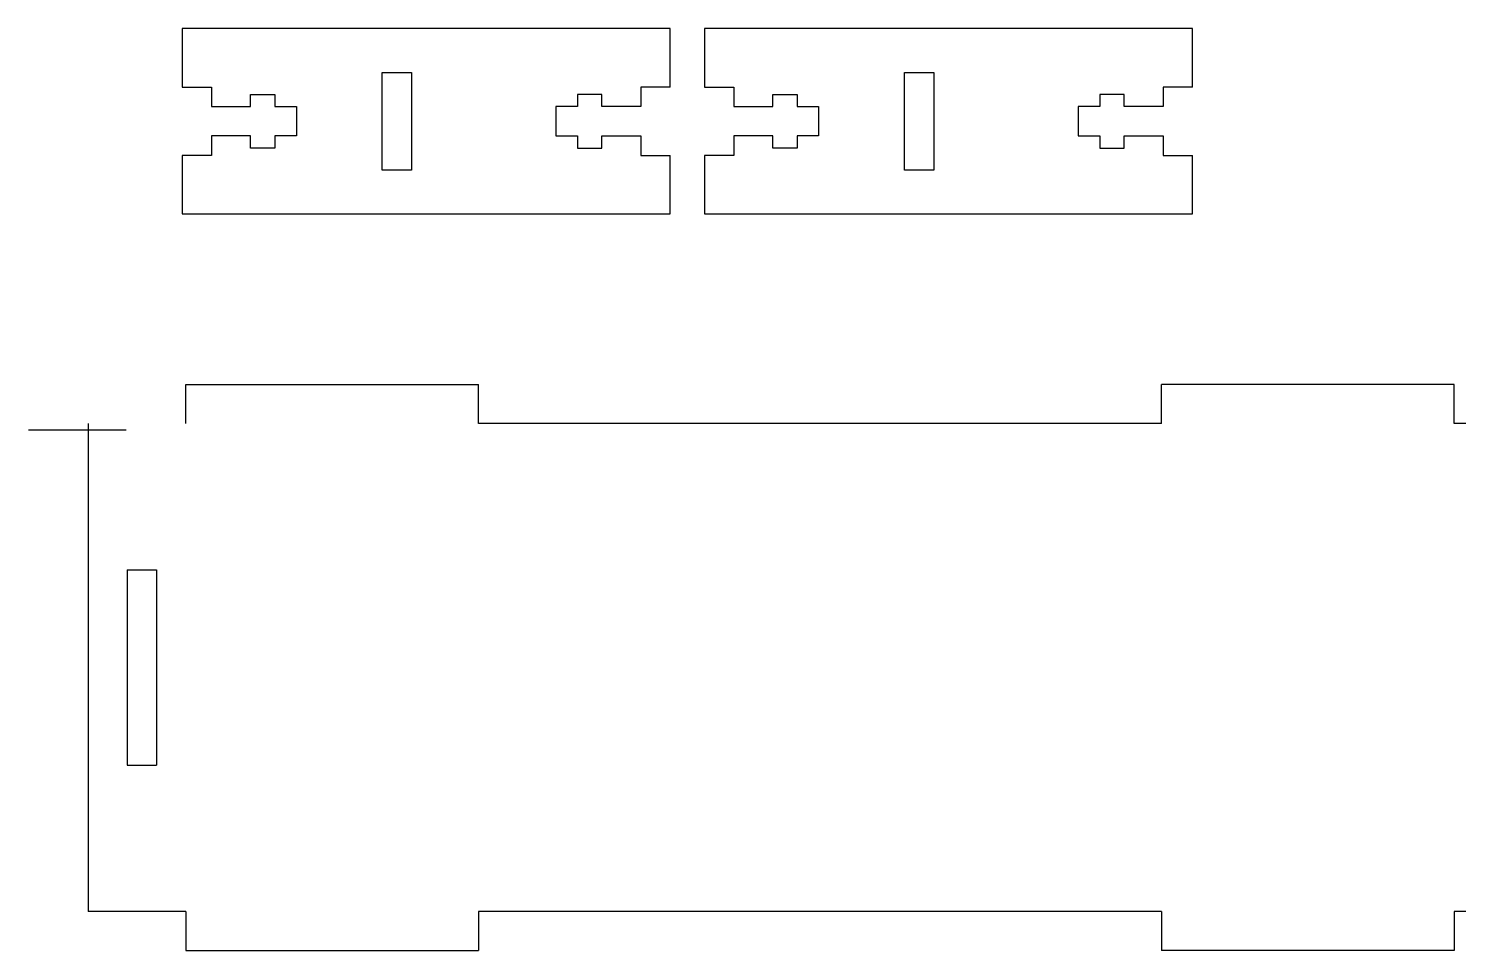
# Model space of a CAD drawing. Extents: x 13 to 416, y 516 to 820.
# Drawn here: x 13.1 to 159.6, y 553.4 to 647.9 of the extents above; entities that cross this region are included whole.
import ezdxf

# ---------------------------------------------------------------- set-up
doc = ezdxf.new("R2010")
doc.units = 0
doc.header["$LTSCALE"] = 12.7
doc.layers.add('SKETCHED_GEOMETRY', color=7, linetype='CONTINUOUS')

msp = doc.modelspace()

# ---------------------------------------------------------------- linework, layer by layer
at = {"layer": 'SKETCHED_GEOMETRY'}
for p, q in [((29.19, 611.38), (59.19, 611.38)), ((29.19, 607.38), (29.19, 611.38)), ((59.19, 607.38), (59.19, 611.38)), ((129.19, 607.38), (129.19, 611.38)), ((159.19, 611.38), (129.19, 611.38)), ((159.19, 607.38), (159.19, 611.38)), ((23.09, 606.69), (13.09, 606.69)), ((19.19, 607.38), (19.19, 557.38)), ((129.19, 607.38), (59.19, 607.38)), ((169.19, 607.38), (159.19, 607.38)), ((23.19, 592.38), (26.19, 592.38)), ((23.19, 592.38), (23.19, 572.38)), ((26.19, 592.38), (26.19, 572.38)), ((23.19, 572.38), (26.19, 572.38)), ((29.19, 557.38), (19.19, 557.38)), ((29.19, 557.38), (29.19, 553.38)), ((59.19, 557.38), (59.19, 553.38)), ((129.19, 557.38), (59.19, 557.38)), ((129.19, 557.38), (129.19, 553.38)), ((169.19, 557.38), (159.19, 557.38)), ((159.19, 557.38), (159.19, 553.38)), ((29.19, 553.38), (59.19, 553.38)), ((159.19, 553.38), (129.19, 553.38))]:
    msp.add_line(p, q, dxfattribs=at)
for points in [[(78.83, 647.86), (78.83, 647.86), (28.83, 647.86), (28.83, 647.86)], [(28.83, 647.86), (28.83, 647.86), (28.83, 641.86), (28.83, 641.86)], [(78.83, 641.86), (78.83, 641.86), (78.83, 647.86), (78.83, 647.86)], [(132.35, 647.86), (132.35, 647.86), (82.35, 647.86), (82.35, 647.86)], [(82.35, 647.86), (82.35, 647.86), (82.35, 641.86), (82.35, 641.86)], [(132.35, 641.86), (132.35, 641.86), (132.35, 647.86), (132.35, 647.86)], [(49.33, 633.36), (49.33, 633.36), (49.33, 643.36), (49.33, 643.36)], [(49.33, 643.36), (49.33, 643.36), (52.33, 643.36), (52.33, 643.36)], [(52.33, 643.36), (52.33, 643.36), (52.33, 633.36), (52.33, 633.36)], [(102.85, 633.36), (102.85, 633.36), (102.85, 643.36), (102.85, 643.36)], [(102.85, 643.36), (102.85, 643.36), (105.85, 643.36), (105.85, 643.36)], [(105.85, 643.36), (105.85, 643.36), (105.85, 633.36), (105.85, 633.36)], [(28.83, 641.86), (28.83, 641.86), (31.83, 641.86), (31.83, 641.86)], [(31.83, 641.86), (31.83, 641.86), (31.83, 639.86), (31.83, 639.86)], [(75.83, 641.86), (75.83, 641.86), (75.83, 639.86), (75.83, 639.86)], [(78.83, 641.86), (78.83, 641.86), (75.83, 641.86), (75.83, 641.86)], [(82.35, 641.86), (82.35, 641.86), (85.35, 641.86), (85.35, 641.86)], [(85.35, 641.86), (85.35, 641.86), (85.35, 639.86), (85.35, 639.86)], [(129.35, 641.86), (129.35, 641.86), (129.35, 639.86), (129.35, 639.86)], [(132.35, 641.86), (132.35, 641.86), (129.35, 641.86), (129.35, 641.86)], [(35.83, 641.11), (35.83, 641.11), (38.33, 641.11), (38.33, 641.11)], [(35.83, 639.86), (35.83, 639.86), (35.83, 641.11), (35.83, 641.11)], [(38.33, 641.11), (38.33, 641.11), (38.33, 639.86), (38.33, 639.86)], [(69.33, 641.11), (69.33, 641.11), (69.33, 639.86), (69.33, 639.86)], [(71.83, 641.11), (71.83, 641.11), (69.33, 641.11), (69.33, 641.11)], [(71.83, 639.86), (71.83, 639.86), (71.83, 641.11), (71.83, 641.11)], [(89.35, 641.11), (89.35, 641.11), (91.85, 641.11), (91.85, 641.11)], [(89.35, 639.86), (89.35, 639.86), (89.35, 641.11), (89.35, 641.11)], [(91.85, 641.11), (91.85, 641.11), (91.85, 639.86), (91.85, 639.86)], [(122.85, 641.11), (122.85, 641.11), (122.85, 639.86), (122.85, 639.86)], [(125.35, 641.11), (125.35, 641.11), (122.85, 641.11), (122.85, 641.11)], [(125.35, 639.86), (125.35, 639.86), (125.35, 641.11), (125.35, 641.11)], [(31.83, 639.86), (31.83, 639.86), (35.83, 639.86), (35.83, 639.86)], [(38.33, 639.86), (38.33, 639.86), (40.53, 639.86), (40.53, 639.86)], [(40.53, 639.86), (40.53, 639.86), (40.53, 636.86), (40.53, 636.86)], [(67.13, 639.86), (67.13, 639.86), (67.13, 636.86), (67.13, 636.86)], [(69.33, 639.86), (69.33, 639.86), (67.13, 639.86), (67.13, 639.86)], [(75.83, 639.86), (75.83, 639.86), (71.83, 639.86), (71.83, 639.86)], [(85.35, 639.86), (85.35, 639.86), (89.35, 639.86), (89.35, 639.86)], [(91.85, 639.86), (91.85, 639.86), (94.05, 639.86), (94.05, 639.86)], [(94.05, 639.86), (94.05, 639.86), (94.05, 636.86), (94.05, 636.86)], [(120.65, 639.86), (120.65, 639.86), (120.65, 636.86), (120.65, 636.86)], [(122.85, 639.86), (122.85, 639.86), (120.65, 639.86), (120.65, 639.86)], [(129.35, 639.86), (129.35, 639.86), (125.35, 639.86), (125.35, 639.86)], [(31.83, 636.86), (31.83, 636.86), (31.83, 634.86), (31.83, 634.86)], [(35.83, 636.86), (35.83, 636.86), (31.83, 636.86), (31.83, 636.86)], [(35.83, 635.61), (35.83, 635.61), (35.83, 636.86), (35.83, 636.86)], [(40.53, 636.86), (40.53, 636.86), (38.33, 636.86), (38.33, 636.86)], [(38.33, 636.86), (38.33, 636.86), (38.33, 635.61), (38.33, 635.61)], [(67.13, 636.86), (67.13, 636.86), (69.33, 636.86), (69.33, 636.86)], [(69.33, 636.86), (69.33, 636.86), (69.33, 635.61), (69.33, 635.61)], [(71.83, 635.61), (71.83, 635.61), (71.83, 636.86), (71.83, 636.86)], [(71.83, 636.86), (71.83, 636.86), (75.83, 636.86), (75.83, 636.86)], [(75.83, 636.86), (75.83, 636.86), (75.83, 634.86), (75.83, 634.86)], [(85.35, 636.86), (85.35, 636.86), (85.35, 634.86), (85.35, 634.86)], [(89.35, 636.86), (89.35, 636.86), (85.35, 636.86), (85.35, 636.86)], [(89.35, 635.61), (89.35, 635.61), (89.35, 636.86), (89.35, 636.86)], [(94.05, 636.86), (94.05, 636.86), (91.85, 636.86), (91.85, 636.86)], [(91.85, 636.86), (91.85, 636.86), (91.85, 635.61), (91.85, 635.61)], [(120.65, 636.86), (120.65, 636.86), (122.85, 636.86), (122.85, 636.86)], [(122.85, 636.86), (122.85, 636.86), (122.85, 635.61), (122.85, 635.61)], [(125.35, 635.61), (125.35, 635.61), (125.35, 636.86), (125.35, 636.86)], [(125.35, 636.86), (125.35, 636.86), (129.35, 636.86), (129.35, 636.86)], [(129.35, 636.86), (129.35, 636.86), (129.35, 634.86), (129.35, 634.86)], [(28.83, 634.86), (28.83, 634.86), (28.83, 628.86), (28.83, 628.86)], [(31.83, 634.86), (31.83, 634.86), (28.83, 634.86), (28.83, 634.86)], [(38.33, 635.61), (38.33, 635.61), (35.83, 635.61), (35.83, 635.61)], [(69.33, 635.61), (69.33, 635.61), (71.83, 635.61), (71.83, 635.61)], [(75.83, 634.86), (75.83, 634.86), (78.83, 634.86), (78.83, 634.86)], [(78.83, 628.86), (78.83, 628.86), (78.83, 634.86), (78.83, 634.86)], [(82.35, 634.86), (82.35, 634.86), (82.35, 628.86), (82.35, 628.86)], [(85.35, 634.86), (85.35, 634.86), (82.35, 634.86), (82.35, 634.86)], [(91.85, 635.61), (91.85, 635.61), (89.35, 635.61), (89.35, 635.61)], [(122.85, 635.61), (122.85, 635.61), (125.35, 635.61), (125.35, 635.61)], [(129.35, 634.86), (129.35, 634.86), (132.35, 634.86), (132.35, 634.86)], [(132.35, 628.86), (132.35, 628.86), (132.35, 634.86), (132.35, 634.86)], [(52.33, 633.36), (52.33, 633.36), (49.33, 633.36), (49.33, 633.36)], [(105.85, 633.36), (105.85, 633.36), (102.85, 633.36), (102.85, 633.36)], [(28.83, 628.86), (28.83, 628.86), (78.83, 628.86), (78.83, 628.86)], [(82.35, 628.86), (82.35, 628.86), (132.35, 628.86), (132.35, 628.86)]]:
    msp.add_open_spline(points, degree=3, dxfattribs=at)

doc.saveas('drawing.dxf')
